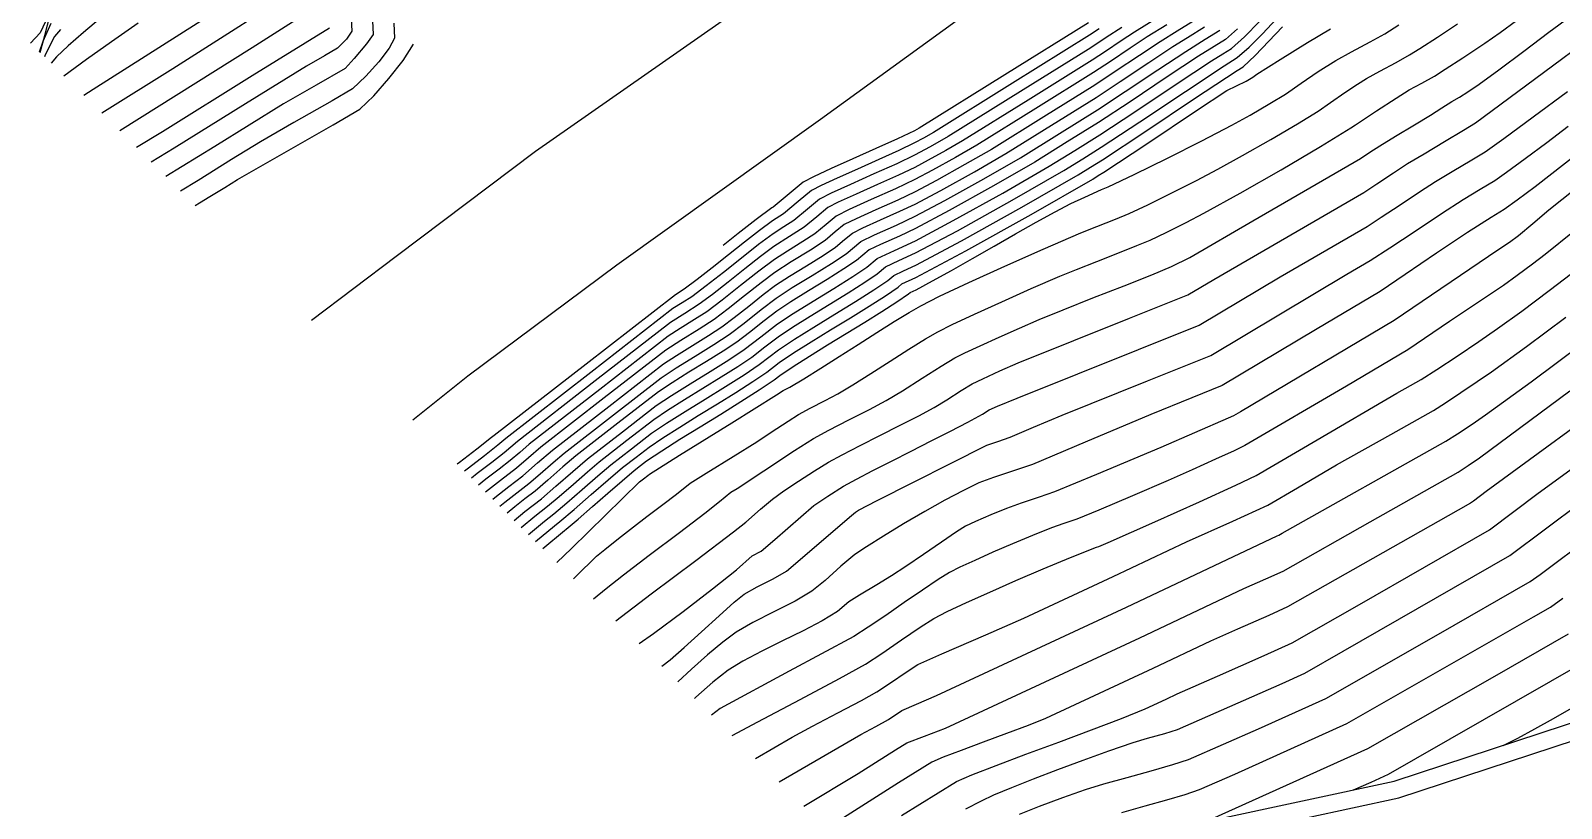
# Model space of a CAD drawing. Header units: millimetres. Extents: x -335 to 64136, y 248 to 109842.
# Drawn here: x -202 to -131.6, y 392.9 to 428.7 of the extents above; entities that cross this region are included whole.
import ezdxf

# ---------------------------------------------------------------- set-up
doc = ezdxf.new("R2010")
doc.units = ezdxf.units.MM
doc.header["$MEASUREMENT"] = 0
doc.layers.add('curve livello 5m', color=7, linetype='Continuous')
doc.layers.add('Strade', color=7, linetype='Continuous')
doc.layers.add('no_plot', color=5, linetype='Continuous', plot=False)

msp = doc.modelspace()

# ---------------------------------------------------------------- linework, layer by layer
at = {"layer": 'curve livello 5m', "color": 2, "flags": 128}
for points in [[(-189.01477, 431.08486), (-195.47475, 426.96285), (-198.73678, 424.91712)], [(-201.60017, 427.74519), (-201.42765, 428.23418), (-201.06493, 429.06258)], [(-185.3162, 429.05908), (-185.27696, 428.37559), (-185.27696, 428.37559), (-185.53147, 427.90318), (-185.99949, 427.28361), (-186.59027, 426.62631), (-187.21305, 426.04074), (-187.21305, 426.04074), (-188.14002, 425.49396), (-189.90844, 424.4882), (-191.43617, 423.6071), (-191.43617, 423.6071), (-192.76644, 422.78926), (-194.30995, 421.82628), (-195.11233, 421.33737)], [(-149.76943, 428.98956), (-150.6731, 428.42586), (-150.6731, 428.42586), (-151.45485, 427.91032), (-152.37022, 427.29784), (-153.14739, 426.78544), (-153.14739, 426.78544), (-155.79216, 425.13978), (-158.50431, 423.4522), (-159.49567, 422.88186), (-160.55236, 422.29349), (-161.35738, 421.86358), (-161.35738, 421.86358), (-162.24582, 421.44418), (-163.36097, 420.94513), (-164.37988, 420.48633), (-164.9796, 420.18764), (-164.9796, 420.18764), (-165.44098, 419.80663), (-165.96208, 419.369), (-165.96208, 419.369), (-166.50853, 419.01283), (-167.2194, 418.57553), (-167.81806, 418.18947), (-167.81806, 418.18947), (-168.52945, 417.65517), (-169.37171, 416.98739), (-170.21426, 416.31936), (-170.92653, 415.78432), (-170.92653, 415.78432), (-171.48248, 415.4244), (-172.1455, 415.01547), (-172.69817, 414.65743), (-172.69817, 414.65743), (-175.84213, 412.21472), (-179.09044, 409.69092), (-179.5246, 409.31667), (-179.95771, 408.94337), (-180.46845, 408.54341), (-181.07489, 408.08038), (-181.4178, 407.81175)], [(-179.77821, 406.1924), (-179.29373, 406.59653), (-179.29373, 406.59653), (-178.52967, 407.18935), (-177.8599, 407.76137), (-177.07762, 408.44615), (-176.40559, 409.02022), (-176.40559, 409.02022), (-174.80099, 410.26693), (-173.24794, 411.47358), (-172.54849, 411.93759), (-171.68676, 412.47632), (-170.77004, 413.04048), (-169.90561, 413.58076), (-169.20076, 414.04787), (-169.20076, 414.04787), (-168.43889, 414.63738), (-167.67759, 415.2264), (-166.94598, 415.70952), (-166.03665, 416.27573), (-165.08196, 416.86168), (-164.21427, 417.40404), (-163.56594, 417.83948), (-163.08848, 418.23731), (-162.30189, 418.60543), (-161.32821, 419.05177), (-159.59318, 419.97833), (-157.31572, 421.24644), (-155.17907, 422.47566), (-154.00077, 423.20884), (-152.85174, 423.9238), (-151.24133, 424.98557), (-149.34455, 426.25473), (-147.72463, 427.323), (-147.19841, 427.64959), (-146.80698, 427.8948), (-146.20567, 428.4381), (-145.52287, 429.14005)], [(-177.81359, 404.25201), (-177.14594, 404.90413), (-174.0188, 407.95852), (-173.83924, 408.10306), (-173.6287, 408.26219), (-173.56181, 408.31604), (-172.171, 409.19538), (-169.77993, 410.67252), (-167.7203, 411.95839), (-167.40708, 412.16374), (-167.10879, 412.31859), (-166.45552, 412.70591), (-165.68267, 413.18597), (-164.8358, 413.72398), (-163.96049, 414.28516), (-163.10231, 414.83474), (-162.30682, 415.33794), (-161.61961, 415.75997), (-161.08624, 416.06605), (-160.22056, 416.49695), (-158.87616, 417.12767), (-157.22946, 417.87784), (-155.4569, 418.66709), (-153.73491, 419.41503), (-152.99912, 419.71205), (-152.13588, 420.05003), (-151.50334, 420.30847), (-150.64391, 420.71175), (-149.55039, 421.24888), (-148.41392, 421.82448), (-147.42564, 422.34318), (-146.29106, 422.97121), (-145.00034, 423.7103), (-143.7696, 424.43497), (-142.81497, 425.01976), (-142.25664, 425.40555), (-141.59127, 425.86782), (-141.01242, 426.25034), (-140.59703, 426.51531), (-139.97881, 426.8593), (-139.2388, 427.25385), (-138.61556, 427.60036), (-138.15364, 427.89276), (-137.3376, 428.42161), (-136.41225, 429.02825)], [(-172.98831, 399.48624), (-172.60744, 399.78231), (-172.60744, 399.78231), (-171.96143, 400.34084), (-171.16754, 401.05972), (-170.35638, 401.80126), (-169.65855, 402.42779), (-169.20464, 402.80163), (-168.60644, 403.14022), (-167.8679, 403.50764), (-167.25642, 403.85165), (-164.27458, 406.40769), (-164.0893, 406.56818), (-163.94916, 406.66006), (-163.08917, 407.10651), (-158.05653, 409.64835), (-157.55086, 409.82543), (-156.9758, 410.02411), (-155.90807, 410.47474), (-154.5883, 411.03479), (-150.66583, 412.60589), (-147.76072, 413.77888), (-141.50545, 417.52243), (-140.42443, 418.15028), (-139.53253, 418.72377), (-138.35824, 419.50026), (-137.14825, 420.30106), (-136.14924, 420.94748), (-135.3669, 421.41754), (-134.7041, 421.81853), (-134.15649, 422.20522), (-133.30438, 422.82903), (-132.30634, 423.57274), (-131.32096, 424.31914)], [(-168.68271, 395.23375), (-166.99393, 396.2149), (-166.99393, 396.2149), (-166.05953, 396.72278), (-164.89951, 397.33651), (-163.81392, 397.91218), (-163.10284, 398.30587), (-162.47932, 398.71761), (-161.76168, 399.21404), (-161.22759, 399.55955), (-160.11744, 400.05467), (-158.09582, 400.92988), (-156.34914, 401.69537), (-156.34914, 401.69537), (-152.2408, 403.60273), (-148.86566, 405.20017), (-146.74903, 406.15625), (-145.14008, 406.88751), (-143.77099, 407.6873), (-141.97758, 408.74064), (-139.48473, 410.14161), (-137.51856, 411.25188), (-136.96899, 411.60107), (-136.25775, 412.06917), (-135.5099, 412.57289), (-134.8505, 413.02892), (-133.24706, 414.18923), (-131.43177, 415.54325)], [(-159.00851, 392.92459), (-158.29464, 393.2978), (-157.72259, 393.56082), (-156.90791, 393.90283), (-155.91154, 394.30039), (-154.79442, 394.73007), (-153.61748, 395.16842), (-152.44164, 395.59201), (-151.32786, 395.9774), (-150.65916, 396.17633), (-149.8726, 396.39416), (-149.28103, 396.57407), (-144.48029, 398.68984), (-143.42674, 399.16558), (-141.66426, 400.1712), (-134.00721, 404.57279), (-129.08296, 408.25736)], [(-134.31706, 395.84312), (-133.64333, 396.17649), (-132.8527, 396.59795), (-132.00819, 397.0714), (-131.17278, 397.56074)]]:
    msp.add_lwpolyline(points, dxfattribs=at)
at = {"layer": 'no_plot', "flags": 128}
for points in [[(-189.40354, 432.20975), (-199.12452, 426.00694), (-199.56226, 425.73242)], [(-188.626, 429.95998), (-191.82499, 427.91876), (-197.9113, 424.10182)], [(-201.20263, 429.39307), (-201.56041, 428.61462), (-202.00689, 428.1469)], [(-201.56362, 427.7091), (-201.35525, 428.49207), (-201.10209, 429.44857)], [(-198.78789, 429.29343), (-199.57446, 428.63832), (-200.27438, 428.02156), (-200.81265, 427.50923), (-201.06814, 427.21972)], [(-187.27162, 429.25346), (-187.24294, 428.69417), (-187.48682, 428.32559), (-187.89644, 427.90608), (-188.49509, 427.55884), (-189.32188, 427.08465), (-192.13599, 425.35455), (-195.40121, 423.31742), (-196.46241, 422.6708)], [(-150.24407, 429.2819), (-151.26279, 428.64643), (-151.87692, 428.24144), (-152.596, 427.76029), (-153.20652, 427.35777), (-156.15044, 425.52597), (-159.16935, 423.64751), (-159.93166, 423.20895), (-160.7442, 422.75652), (-161.36322, 422.42594), (-162.11564, 422.06718), (-163.07366, 421.63529), (-164.05494, 421.19796), (-164.87711, 420.82286), (-165.35782, 420.5777), (-165.86664, 420.15753), (-166.44131, 419.6749), (-167.1215, 419.24122), (-167.84615, 418.78208), (-168.45717, 418.32751), (-169.17891, 417.76), (-169.93769, 417.15474), (-170.65984, 416.58688), (-171.27168, 416.13161), (-171.93132, 415.71212), (-172.58821, 415.29421), (-176.05035, 412.60428), (-179.62741, 409.82506), (-180.24332, 409.29418), (-180.80818, 408.85183), (-181.47887, 408.33975), (-181.74294, 408.13288)], [(-148.38053, 429.26026), (-149.29479, 428.69722), (-150.0834, 428.20528), (-151.03279, 427.5792), (-152.14444, 426.83538), (-153.08826, 426.21311), (-155.43388, 424.75359), (-157.83926, 423.25689), (-159.05968, 422.55478), (-160.36053, 421.83046), (-161.35155, 421.30122), (-162.14865, 420.92493), (-163.14916, 420.47719), (-164.06332, 420.06555), (-164.60137, 419.79757), (-165.01533, 419.45574), (-165.48285, 419.0631), (-166.16213, 418.62035), (-167.04578, 418.07676), (-167.78997, 417.59685), (-168.42879, 417.11705), (-169.18515, 416.51739), (-169.94176, 415.9175), (-170.58137, 415.43703), (-171.28014, 414.98465), (-172.11348, 414.47067), (-172.80812, 414.02066), (-172.80812, 414.02066), (-175.6339, 411.82516), (-178.55347, 409.55678), (-179.11346, 409.07407), (-179.6721, 408.59257), (-180.39999, 408.02787), (-181.09252, 407.49049)], [(-179.45057, 405.86879), (-178.83596, 406.37931), (-178.83596, 406.37931), (-178.24406, 406.83855), (-177.70381, 407.29674), (-177.05777, 407.86102), (-176.411, 408.42595), (-175.86862, 408.88608), (-175.86862, 408.88608), (-174.59276, 409.87737), (-173.3579, 410.8368), (-172.72524, 411.25971), (-171.9534, 411.74669), (-171.11145, 412.266), (-170.26845, 412.78591), (-169.49348, 413.27468), (-168.8556, 413.70058), (-168.8556, 413.70058), (-168.25232, 414.16737), (-167.6495, 414.63379), (-167.6495, 414.63379), (-166.99059, 415.07226), (-166.17773, 415.5829), (-165.2959, 416.12502), (-164.43012, 416.65796), (-163.66539, 417.14103), (-163.08671, 417.53358), (-163.08671, 417.53358), (-162.71026, 417.84725), (-162.09007, 418.13749), (-161.32238, 418.4894), (-161.32238, 418.4894), (-159.40134, 419.5153), (-156.87973, 420.91935), (-154.51403, 422.28035), (-154.51403, 422.28035), (-153.6425, 422.82265), (-152.79262, 423.35147), (-151.01555, 424.52311), (-148.92249, 425.92361), (-147.13493, 427.10243), (-147.13493, 427.10243), (-146.53882, 427.47388), (-145.99459, 427.95741), (-145.38116, 428.57574), (-144.73284, 429.2618)], [(-176.12988, 402.58907), (-175.55021, 403.06115), (-174.75701, 403.69217), (-174.75701, 403.69217), (-173.57874, 404.58771), (-172.18496, 405.63114), (-171.00771, 406.52594), (-171.00771, 406.52594), (-170.34659, 407.05987), (-169.81662, 407.48487), (-169.81662, 407.48487), (-169.53319, 407.66159), (-168.30432, 408.46608), (-166.88485, 409.40503), (-166.02391, 409.96227), (-166.02391, 409.96227), (-165.31907, 410.34209), (-164.3952, 410.80984), (-163.45018, 411.28756), (-162.68188, 411.69725), (-162.68188, 411.69725), (-161.93212, 412.15325), (-161.02672, 412.73113), (-160.15734, 413.28461), (-159.51564, 413.6674), (-159.51564, 413.6674), (-159.06053, 413.89393), (-158.35374, 414.22552), (-157.48802, 414.61991), (-156.55613, 415.03484), (-155.65083, 415.42806), (-155.65083, 415.42806), (-154.54389, 415.88201), (-153.17132, 416.42343), (-151.74398, 416.9814), (-150.47273, 417.48498), (-149.56841, 417.86324), (-149.56841, 417.86324), (-148.71548, 418.28884), (-145.81761, 419.97111), (-140.87443, 422.8421), (-140.44461, 423.12293), (-139.98509, 423.42399), (-139.98509, 423.42399), (-139.26213, 423.863), (-138.39425, 424.37988), (-137.65963, 424.82564), (-137.65963, 424.82564), (-137.13625, 425.16733), (-136.68062, 425.46321), (-136.68062, 425.46321), (-136.32932, 425.65558), (-135.93869, 425.90874), (-135.41788, 426.25842), (-134.50705, 426.92138), (-133.37028, 427.77135), (-132.20993, 428.64363), (-131.22832, 429.37353)], [(-200.63162, 428.77428), (-200.9024, 428.44594), (-201.33843, 427.60039), (-201.36818, 427.51607)], [(-200.47784, 426.63671), (-200.47402, 426.63984), (-200.47402, 426.63984), (-199.44446, 427.40172), (-198.29175, 428.22053), (-197.05778, 429.06902)], [(-188.26473, 428.82342), (-191.82077, 426.6372), (-195.94684, 424.06298), (-197.13745, 423.33752)], [(-186.2858, 429.16824), (-186.25995, 428.53488), (-186.56603, 428.11329), (-187.13191, 427.43087), (-187.55474, 426.97341), (-187.55474, 426.97341), (-188.87649, 426.20995), (-190.37902, 425.34587), (-193.54361, 423.39189), (-195.79056, 422.00724)], [(-152.8844, 428.79437), (-153.32477, 428.50242), (-156.86699, 426.29835), (-160.49945, 424.03812), (-160.96933, 423.77016), (-161.37489, 423.55067), (-162.09602, 423.20416), (-163.0116, 422.78809), (-163.99642, 422.34895), (-164.92528, 421.93321), (-165.67296, 421.58735), (-166.11426, 421.35783), (-166.71795, 420.85932), (-167.39977, 420.28671), (-167.90234, 419.96731), (-168.49431, 419.53008), (-169.18751, 418.98959), (-169.9314, 418.3974), (-170.67547, 417.80506), (-171.36917, 417.26414), (-171.96199, 416.82619), (-172.3683, 416.56775), (-176.46681, 413.38339), (-180.70135, 410.09334), (-180.81453, 409.99578), (-181.48763, 409.46869), (-182.28683, 408.85848), (-182.39321, 408.77514)], [(-151.85248, 428.867), (-152.56054, 428.39754), (-153.26565, 427.93009), (-156.50871, 425.91216), (-159.8344, 423.84281), (-160.65811, 423.37307), (-161.36905, 422.98831), (-162.19161, 422.5961), (-163.23895, 422.12395), (-164.3117, 421.64584), (-165.21052, 421.23578), (-165.73604, 420.96777), (-166.2923, 420.50842), (-166.92054, 419.9808), (-167.3823, 419.68639), (-167.87425, 419.37469), (-168.54182, 418.87805), (-169.33036, 418.25802), (-170.15937, 417.59672), (-170.94836, 416.97631), (-171.61684, 416.4789), (-172.04844, 416.20442), (-172.47825, 415.93098), (-176.25858, 412.99384), (-180.16438, 409.9592), (-180.52892, 409.64498), (-181.1479, 409.16026), (-181.88285, 408.59912), (-182.06807, 408.45401)], [(-180.76436, 407.16637), (-180.66704, 407.24821), (-180.66704, 407.24821), (-180.02812, 407.74399), (-179.38649, 408.24177), (-179.38649, 408.24177), (-178.70232, 408.83146), (-178.0165, 409.42264), (-178.0165, 409.42264), (-175.42567, 411.4356), (-172.91808, 413.38389), (-172.31914, 413.77725), (-171.57995, 414.23521), (-170.83936, 414.69398), (-170.23622, 415.08974), (-170.23622, 415.08974), (-169.66925, 415.51563), (-168.99858, 416.04738), (-168.32814, 416.57894), (-167.76187, 417.00424), (-167.76187, 417.00424), (-167.12629, 417.41973), (-166.3391, 417.9057), (-165.57374, 418.37919), (-165.00363, 418.75719), (-165.00363, 418.75719), (-164.58967, 419.10484), (-164.22315, 419.40751), (-164.22315, 419.40751), (-163.74675, 419.64478), (-162.93734, 420.00925), (-162.05148, 420.40569), (-161.34571, 420.73885), (-161.34571, 420.73885), (-160.16869, 421.36742), (-158.62369, 422.22769), (-157.17421, 423.06158), (-157.17421, 423.06158), (-155.0756, 424.3674), (-153.02913, 425.64078), (-151.91866, 426.37293), (-150.61073, 427.24808), (-149.49371, 427.98471), (-149.49371, 427.98471), (-148.82016, 428.40487), (-148.03928, 428.88577)], [(-180.43588, 406.84195), (-180.20927, 407.03098), (-180.20927, 407.03098), (-179.65625, 407.46011), (-179.10088, 407.89096), (-179.10088, 407.89096), (-178.58964, 408.32759), (-177.99251, 408.8503), (-177.47953, 409.2885), (-177.47953, 409.2885), (-175.21745, 411.04604), (-173.02803, 412.74712), (-172.32745, 413.20723), (-171.46282, 413.74291), (-170.59655, 414.27952), (-169.89107, 414.74245), (-169.89107, 414.74245), (-169.20741, 415.26262), (-168.41671, 415.89207), (-167.73378, 416.41163), (-167.73378, 416.41163), (-166.99424, 416.89507), (-166.0783, 417.46053), (-165.18776, 418.01146), (-164.5244, 418.45129), (-164.5244, 418.45129), (-163.84493, 419.01744), (-163.21648, 419.32157), (-162.20498, 419.77343), (-161.33988, 420.17649), (-161.33988, 420.17649), (-159.97685, 420.90439), (-158.1877, 421.90061), (-156.50917, 422.86628), (-156.50917, 422.86628), (-154.71733, 423.98121), (-152.97, 425.06845), (-151.69288, 425.91047), (-150.18867, 426.91697), (-148.90401, 427.76414), (-148.90401, 427.76414), (-148.00905, 428.31959), (-147.34331, 428.73664)], [(-146.535, 428.80376), (-147.07515, 428.31572), (-147.60373, 427.98459), (-148.31432, 427.54357), (-149.76661, 426.58585), (-151.46711, 425.44802), (-152.91087, 424.49613), (-154.35905, 423.59503), (-155.84412, 422.67097), (-157.75171, 421.57352), (-159.78502, 420.44136), (-161.33405, 419.61413), (-162.07055, 419.27098), (-162.93168, 418.88629), (-163.46671, 418.62738), (-164.04517, 418.14539), (-164.62236, 417.75772), (-165.39485, 417.27486), (-166.24479, 416.75321), (-167.05435, 416.24913), (-167.70569, 415.81901), (-168.28825, 415.37582), (-168.96273, 414.83888), (-169.54591, 414.39516), (-170.1715, 413.98058), (-170.93873, 413.50105), (-171.75236, 413.00033), (-172.51719, 412.52218), (-173.13799, 412.11035), (-175.00922, 410.65648), (-176.94256, 409.15436), (-177.53507, 408.64823), (-178.22477, 408.04448), (-178.81527, 407.54016), (-179.28437, 407.17623), (-179.7515, 406.81376), (-180.10705, 406.51717)], [(-179.12198, 405.54425), (-178.37818, 406.16208), (-178.37818, 406.16208), (-177.95845, 406.48775), (-177.36104, 406.99442), (-176.64663, 407.61841), (-175.93143, 408.24312), (-175.33165, 408.75194), (-175.33165, 408.75194), (-174.38454, 409.48781), (-173.46785, 410.20003), (-172.77124, 410.66569), (-171.92138, 411.20189), (-170.99432, 411.7737), (-170.06611, 412.34616), (-169.2128, 412.88434), (-168.51045, 413.35329), (-168.51045, 413.35329), (-168.06576, 413.69737), (-167.62141, 414.04117), (-167.62141, 414.04117), (-166.89735, 414.523), (-166.00412, 415.08413), (-165.0351, 415.67985), (-164.08372, 416.26548), (-163.24338, 416.79632), (-162.60748, 417.22768), (-162.60748, 417.22768), (-162.33204, 417.45719), (-161.87825, 417.66955), (-161.31654, 417.92704), (-161.31654, 417.92704), (-159.2095, 419.05227), (-156.44374, 420.59227), (-153.84898, 422.08505), (-153.84898, 422.08505), (-153.28422, 422.43646), (-152.73349, 422.77914), (-150.78977, 424.06066), (-148.50043, 425.59249), (-146.54524, 426.88186), (-146.54524, 426.88186), (-146.27065, 427.05296), (-145.71457, 427.56675), (-145.08409, 428.22833), (-144.45417, 428.88922)], [(-178.79339, 405.21972), (-177.92041, 405.94486), (-177.92041, 405.94486), (-177.67284, 406.13694), (-177.01826, 406.6921), (-176.23549, 407.37581), (-175.45185, 408.06029), (-174.79468, 408.6178), (-174.79468, 408.6178), (-174.17631, 409.09825), (-173.57781, 409.56326), (-172.93808, 409.99343), (-172.1667, 410.48419), (-171.31598, 411.01152), (-170.43818, 411.55139), (-169.58561, 412.07978), (-168.81055, 412.57266), (-168.16529, 413.006), (-168.16529, 413.006), (-167.59331, 413.44856), (-166.93052, 413.89229), (-166.12156, 414.40463), (-165.23054, 414.9549), (-164.32159, 415.51243), (-163.45882, 416.04654), (-162.70633, 416.52655), (-162.12825, 416.92178), (-162.12825, 416.92178), (-161.95382, 417.06712), (-161.31071, 417.36468), (-159.01767, 418.58924), (-156.00775, 420.26519), (-153.18393, 421.88974), (-153.18393, 421.88974), (-152.92594, 422.05027), (-152.67436, 422.20681), (-150.69694, 423.51533), (-148.41415, 425.04588), (-147.01542, 425.95861), (-147.01542, 425.95861), (-146.1358, 426.39752), (-145.82212, 426.57962), (-145.6321, 426.7113), (-144.56418, 427.39352), (-143.31267, 428.16904), (-142.25303, 428.8052)], [(-178.46017, 404.89061), (-177.46264, 405.72763), (-177.46264, 405.72763), (-177.38723, 405.78614), (-176.83342, 406.25343), (-176.17267, 406.82795), (-175.47588, 407.43858), (-174.81393, 408.0142), (-174.25771, 408.48366), (-174.25771, 408.48366), (-173.96808, 408.70869), (-173.68776, 408.92649), (-172.99424, 409.39283), (-172.15801, 409.92485), (-171.23575, 410.49653), (-170.28414, 411.08179), (-169.35989, 411.65461), (-168.51965, 412.18893), (-167.82014, 412.65871), (-167.82014, 412.65871), (-167.56522, 412.85595), (-166.94748, 413.27152), (-166.20195, 413.74713), (-165.37512, 414.26054), (-164.5135, 414.78951), (-163.66359, 415.31177), (-162.87187, 415.80508), (-162.18485, 416.2472), (-161.64903, 416.61587), (-161.64903, 416.61587), (-161.5756, 416.67706), (-161.30487, 416.80232), (-160.54872, 417.20203), (-159.6713, 417.68785), (-158.71406, 418.23046), (-157.71846, 418.80051), (-156.72596, 419.36867), (-155.77802, 419.90563), (-154.91609, 420.38205), (-154.18164, 420.7686), (-154.18164, 420.7686), (-153.55313, 421.06432), (-152.77695, 421.40852), (-152.77695, 421.40852), (-152.4708, 421.53109), (-151.27155, 422.09383), (-149.74563, 422.84335), (-148.15978, 423.64655), (-146.78072, 424.37035), (-146.78072, 424.37035), (-145.94864, 424.83401), (-145.03673, 425.3634), (-144.31854, 425.79969), (-144.31854, 425.79969), (-143.60293, 426.29447), (-142.82708, 426.83332), (-142.82708, 426.83332), (-142.00595, 427.34214), (-141.28022, 427.74322), (-140.42412, 428.2026), (-139.75869, 428.57274), (-139.75869, 428.57274), (-139.10675, 428.98542)], [(-177.05104, 403.49886), (-176.93919, 403.60812), (-175.98671, 404.53843), (-175.60598, 404.85563), (-174.98058, 405.35903), (-174.29812, 405.89761), (-174.29812, 405.89761), (-173.6759, 406.37053), (-172.93988, 406.92154), (-172.3182, 407.39406), (-172.3182, 407.39406), (-171.68921, 407.90045), (-170.96007, 408.36145), (-169.70653, 409.13586), (-168.62675, 409.80999), (-168.62675, 409.80999), (-167.95747, 410.24814), (-167.18438, 410.75952), (-166.7155, 411.063), (-166.7155, 411.063), (-166.17183, 411.35156), (-165.47996, 411.70009), (-164.89533, 412.00792), (-164.89533, 412.00792), (-164.20887, 412.41892), (-163.38083, 412.93996), (-162.49361, 413.50815), (-161.62961, 414.0606), (-160.87126, 414.53443), (-160.30094, 414.86673), (-160.30094, 414.86673), (-159.64055, 415.19544), (-158.61495, 415.67659), (-157.35874, 416.24887), (-156.00652, 416.85096), (-154.69287, 417.42155), (-154.69287, 417.42155), (-153.93634, 417.73179), (-152.99826, 418.10183), (-152.02276, 418.48317), (-151.15393, 418.82734), (-150.53588, 419.08586), (-150.53588, 419.08586), (-149.80592, 419.43177), (-148.89284, 419.88739), (-148.07056, 420.31601), (-148.07056, 420.31601), (-146.40729, 421.23669), (-144.51511, 422.32018), (-142.71087, 423.38253), (-141.31139, 424.23983), (-141.31139, 424.23983), (-141.09735, 424.38817), (-140.14372, 425.02141), (-139.23316, 425.6144), (-138.63882, 425.98926), (-138.63882, 425.98926), (-138.05729, 426.30778), (-137.47244, 426.62797), (-137.47244, 426.62797), (-136.9774, 426.94418), (-136.17547, 427.46849), (-136.17547, 427.46849), (-135.15662, 428.14695), (-134.44628, 428.62951), (-134.44628, 428.62951), (-133.69614, 429.17818)], [(-175.10167, 401.57353), (-173.48157, 402.80489), (-171.43004, 404.34075), (-169.69722, 405.65782), (-169.69722, 405.65782), (-169.13616, 406.10952), (-168.45797, 406.69906), (-167.91008, 407.17156), (-167.91008, 407.17156), (-167.38937, 407.54286), (-166.70561, 408.0011), (-165.97966, 408.46706), (-165.33233, 408.86153), (-165.33233, 408.86153), (-164.6981, 409.21023), (-163.87953, 409.63262), (-162.96194, 410.09507), (-162.03068, 410.56397), (-161.17106, 411.00568), (-160.46842, 411.38658), (-160.46842, 411.38658), (-159.89548, 411.73917), (-159.23299, 412.16311), (-158.73034, 412.46808), (-158.73034, 412.46808), (-158.23406, 412.7088), (-157.4483, 413.06676), (-156.60879, 413.43457), (-156.60879, 413.43457), (-151.48924, 415.48425), (-148.80962, 416.56123), (-147.61727, 417.27481), (-140.72443, 421.27816), (-140.12774, 421.66455), (-139.36308, 422.1713), (-138.70647, 422.59849), (-138.70647, 422.59849), (-137.95349, 423.05666), (-137.01707, 423.61354), (-136.14519, 424.13314), (-135.58579, 424.47945), (-135.58579, 424.47945), (-132.87439, 426.48356), (-129.84993, 428.71741)], [(-153.3839, 429.07475), (-157.22527, 426.68453), (-161.16449, 424.23343), (-161.38072, 424.11303), (-162.15852, 423.73929), (-163.14604, 423.29054), (-164.20824, 422.81689), (-165.21008, 422.36849), (-166.0165, 421.99544), (-166.49248, 421.74789), (-167.14361, 421.21021), (-167.879, 420.59261), (-167.93043, 420.55992), (-168.64831, 420.03204), (-169.47717, 419.39071), (-170.16836, 418.82835)], [(-194.44822, 420.68146), (-194.23931, 420.79129), (-193.76431, 421.08072), (-193.08166, 421.50662), (-192.49332, 421.86833), (-192.49332, 421.86833), (-190.45955, 423.04128), (-188.10537, 424.38018), (-186.87136, 425.10807), (-186.87136, 425.10807), (-186.23629, 425.72067), (-185.53561, 426.51456), (-184.88515, 427.35009), (-184.4007, 428.08759)], [(-174.03548, 400.52049), (-173.377, 400.99151), (-172.01036, 402.0067), (-170.65779, 403.04054), (-169.55235, 403.91741), (-169.55235, 403.91741), (-168.83526, 404.55368), (-168.4247, 404.77496), (-167.79632, 405.31361), (-165.99969, 406.86987), (-165.36472, 407.30719), (-164.64074, 407.7608), (-164.64074, 407.7608), (-164.0433, 408.09335), (-163.29397, 408.48654), (-162.44001, 408.92173), (-161.52869, 409.3803), (-160.60726, 409.84363), (-159.72299, 410.29309), (-158.92314, 410.71006), (-158.25497, 411.07591), (-158.25497, 411.07591), (-157.94505, 411.26875), (-157.56675, 411.44109), (-156.65387, 411.80657), (-148.28517, 415.17005), (-144.56136, 417.39862), (-140.57443, 419.71422), (-139.91798, 420.13631), (-139.0537, 420.70782), (-138.16314, 421.29722), (-137.42786, 421.77299), (-137.42786, 421.77299), (-136.65463, 422.24084), (-135.75033, 422.77812), (-135.14494, 423.14899), (-135.14494, 423.14899), (-134.27989, 423.75984), (-132.9338, 424.74528), (-131.35719, 425.92013)], [(-130.82044, 423.10586), (-132.84135, 421.53906), (-133.67496, 420.91277), (-134.26325, 420.48807), (-134.87063, 420.12198), (-135.94729, 419.42511), (-137.38646, 418.4759), (-138.81513, 417.5062), (-139.9693, 416.72576), (-142.94772, 414.95424), (-147.23627, 412.3877), (-148.63301, 411.82375), (-150.51888, 411.06838), (-153.52418, 409.79306), (-155.95558, 408.7669), (-156.77558, 408.47846), (-157.737, 408.15599), (-158.41655, 407.91125), (-159.12504, 407.57128), (-159.97722, 407.12301), (-160.90348, 406.59792), (-161.88019, 406.02454), (-162.80795, 405.46304), (-163.58735, 404.97357), (-164.119, 404.6163), (-164.76012, 404.08029), (-165.48746, 403.42347), (-166.08815, 402.92834), (-166.86872, 402.47427), (-167.84445, 401.9835), (-168.8135, 401.49546), (-169.57402, 401.04957), (-170.18604, 400.58751), (-170.89491, 399.99902), (-171.62267, 399.35328), (-172.25084, 398.75786)], [(-130.4206, 421.88357), (-132.21703, 420.45722), (-132.95411, 419.83513), (-133.60822, 419.28512), (-134.01978, 418.97815), (-134.55756, 418.61996), (-139.3334, 415.38382), (-146.38992, 411.18673), (-146.71186, 410.99808), (-146.95479, 410.88806), (-150.05899, 409.5457), (-153.01475, 408.29446), (-154.93535, 407.5097), (-155.64036, 407.26043), (-156.47239, 406.98059), (-157.14573, 406.74118), (-157.86723, 406.44555), (-158.56417, 406.14043), (-159.02746, 405.91734), (-159.43849, 405.65686), (-160.1336, 405.18895), (-160.96323, 404.62397), (-161.77778, 404.07226), (-162.42768, 403.64417), (-163.11074, 403.22932), (-163.90789, 402.75553), (-164.40076, 402.45001), (-164.91987, 402.00503), (-165.62418, 401.57747), (-166.49659, 401.11798), (-167.4509, 400.64341), (-168.40094, 400.17059), (-169.2605, 399.71634), (-169.9434, 399.29751), (-170.64318, 398.74957), (-171.42382, 398.0569), (-171.482, 397.99851)], [(-131.05479, 419.49298), (-132.38855, 418.41834), (-132.96573, 417.97393), (-133.67245, 417.44679), (-134.29669, 416.99507), (-136.79003, 415.3344), (-138.69751, 414.04188), (-141.51588, 412.36556), (-146.18794, 409.62789), (-146.67616, 409.39478), (-147.53661, 409.00108), (-148.60406, 408.52162), (-149.71325, 408.03125), (-151.34765, 407.32448), (-152.9039, 406.66568), (-153.91512, 406.25249), (-154.5064, 406.04726), (-155.07892, 405.84786), (-155.95163, 405.49728), (-156.87408, 405.11232), (-157.78125, 404.72145), (-158.60812, 404.35314), (-159.28966, 404.03586), (-159.76084, 403.79808), (-160.29298, 403.47148), (-161.01426, 402.98722), (-161.84323, 402.41442), (-162.69844, 401.82219), (-163.49842, 401.27965), (-164.16173, 400.85592), (-167.14211, 399.25434), (-170.31278, 397.54545), (-170.70264, 397.22876)], [(-169.75519, 396.293), (-168.58004, 396.93173), (-166.63884, 397.95876), (-164.82221, 398.92209), (-163.63229, 399.5809), (-163.63229, 399.5809), (-162.88265, 400.06896), (-161.97907, 400.69219), (-161.11758, 401.28425), (-160.49421, 401.67882), (-160.49421, 401.67882), (-159.8718, 401.99569), (-158.9915, 402.41067), (-157.91876, 402.89512), (-156.719, 403.42039), (-155.45768, 403.95781), (-154.20024, 404.47874), (-153.01211, 404.95454), (-153.01211, 404.95454), (-152.8949, 404.99529), (-152.4717, 405.17444), (-150.32976, 406.12139), (-148.26843, 407.04726), (-146.60681, 407.80754), (-145.66401, 408.2577), (-145.66401, 408.2577), (-142.8673, 409.89147), (-139.20383, 412.04316), (-138.57829, 412.39471), (-138.08491, 412.67331), (-138.08491, 412.67331), (-137.36164, 413.13287), (-136.42561, 413.74891), (-135.44139, 414.41183), (-134.57359, 415.012), (-134.57359, 415.012), (-133.45976, 415.81801), (-132.19875, 416.75859), (-131.16887, 417.55155)], [(-167.59703, 394.16145), (-167.29932, 394.34058), (-163.8442, 396.34796), (-163.8442, 396.34796), (-163.16018, 396.71427), (-162.5734, 397.03085), (-162.5734, 397.03085), (-161.96096, 397.44029), (-161.28127, 397.73939), (-160.3677, 398.13783), (-160.3677, 398.13783), (-151.63289, 402.1931), (-144.70039, 405.47421), (-144.62931, 405.50594), (-144.47198, 405.59544), (-136.95221, 409.83045), (-136.42225, 410.16977), (-135.7464, 410.61992), (-135.12741, 411.04585), (-135.12741, 411.04585), (-133.03437, 412.56045), (-130.66479, 414.32791)], [(-166.4699, 393.04823), (-163.96154, 394.54923), (-163.96154, 394.54923), (-163.16488, 395.05028), (-162.24739, 395.6347), (-161.72733, 395.95613), (-161.72733, 395.95613), (-160.92168, 396.26914), (-159.95197, 396.63897), (-159.95197, 396.63897), (-151.02497, 400.78346), (-146.23148, 403.0522), (-145.22193, 403.50139), (-144.42619, 403.85799), (-144.42619, 403.85799), (-140.43069, 406.13104), (-136.38586, 408.40902), (-135.92203, 408.7097), (-135.40432, 409.06278), (-135.40432, 409.06278), (-131.25822, 412.15531)], [(-128.5463, 412.31026), (-135.09707, 407.51541), (-135.68122, 407.0797), (-135.81952, 406.98759), (-136.3894, 406.66664), (-144.22307, 402.21005), (-145.08796, 401.81808), (-146.52505, 401.18353), (-147.76256, 400.63018), (-150.41705, 399.37383), (-155.36055, 397.07874), (-156.15006, 396.76273), (-157.14392, 396.38704), (-158.21314, 395.99079), (-159.22873, 395.61312), (-160.06172, 395.29315), (-160.5831, 395.07002), (-162.11294, 394.1245), (-164.81191, 392.40531)], [(-161.97849, 392.61429), (-159.43887, 394.18391), (-159.43887, 394.18391), (-158.73365, 394.49005), (-157.62592, 394.92111), (-156.25053, 395.43619), (-154.74231, 395.99437), (-153.23611, 396.55476), (-151.86677, 397.07644), (-150.76913, 397.5185), (-150.76913, 397.5185), (-149.80914, 397.9642), (-149.29365, 398.20817), (-147.4498, 399.03263), (-145.30861, 399.97809), (-144.01995, 400.5621), (-144.01995, 400.5621), (-140.91679, 402.3275), (-134.94372, 405.76107), (-132.70152, 407.4388), (-128.6225, 410.42444)], [(-156.54434, 392.6791), (-155.62415, 393.04445), (-154.55994, 393.44234), (-153.52181, 393.80734), (-153.52181, 393.80734), (-152.66537, 394.07134), (-151.60619, 394.37005), (-150.50087, 394.67504), (-149.50602, 394.95788), (-148.77826, 395.19013), (-148.77826, 395.19013), (-145.56296, 396.60717), (-142.46764, 398.0049), (-137.28946, 400.95939), (-133.07071, 403.3845), (-132.61995, 403.70444), (-131.87452, 404.25643), (-130.97539, 404.93499)], [(-151.83795, 392.76064), (-150.76784, 393.05655), (-149.77741, 393.3367), (-148.92664, 393.59021), (-148.27549, 393.80619), (-148.27549, 393.80619), (-146.64563, 394.5245), (-141.50854, 396.84421), (-132.91465, 401.74758), (-132.13421, 402.19621), (-131.57789, 402.61247)], [(-131.32498, 400.95532), (-134.71488, 399.01252), (-140.54944, 395.68352), (-147.72831, 392.44183)], [(-141.19063, 393.80021), (-140.38409, 394.14736), (-139.59034, 394.52283), (-139.59034, 394.52283), (-138.32833, 395.24289), (-130.55312, 399.69899)]]:
    msp.add_lwpolyline(points, dxfattribs=at)
at = {"layer": 'Strade', "color": 2, "linetype": 'Continuous', "flags": 128}
for points in [[(-189.09415, 415.39343), (-185.19987, 418.33659), (-178.79063, 423.18049), (-169.55406, 429.63168), (-161.99463, 434.91148), (-154.73663, 439.93849), (-150.38363, 442.94749), (-143.17363, 448.11349), (-135.39364, 454.53448), (-128.34063, 461.32548), (-121.49963, 468.96148), (-115.79364, 476.38249), (-110.21963, 484.84449), (-105.54063, 493.46849), (-101.45263, 502.49449), (-98.60363, 510.12149), (-96.23263, 517.84149), (-94.42163, 525.11949)], [(-88.02963, 507.19449), (-91.01263, 499.81849), (-94.11863, 492.58049), (-97.3961, 485.91468), (-97.90764, 485.35849), (-98.49464, 485.02549), (-102.21164, 484.1765), (-103.90263, 483.46249), (-105.61264, 481.91949), (-108.93263, 476.72749), (-114.12664, 469.21949), (-120.42164, 461.33848), (-127.11564, 454.29449), (-134.07563, 447.83448), (-141.09964, 442.20048), (-146.91163, 438.02049), (-148.95263, 436.58749), (-151.27763, 434.97149), (-158.40963, 429.91349), (-165.69134, 424.62833), (-175.06463, 417.93149), (-181.91464, 412.81758), (-184.44213, 410.79879)], [(-162.68454, 389.30956), (-155.90664, 391.44849), (-147.75863, 392.38349), (-139.32563, 394.20249), (-129.21164, 397.51548), (-123.48463, 399.91549), (-113.36863, 405.60249), (-109.27563, 411.12349), (-105.38064, 415.68849), (-102.58563, 418.12549), (-95.83463, 422.63249), (-95.39418, 422.98581)], [(-162.04084, 388.6738), (-155.73913, 390.66246), (-147.62838, 391.59319), (-139.11621, 393.42926), (-128.93207, 396.76523), (-123.13284, 399.1955), (-112.8277, 404.98884), (-108.64928, 410.62506), (-104.81038, 415.12431), (-102.09866, 417.4887), (-95.36135, 421.98656), (-94.79202, 422.44325)]]:
    msp.add_lwpolyline(points, dxfattribs=at)

doc.saveas('drawing.dxf')
